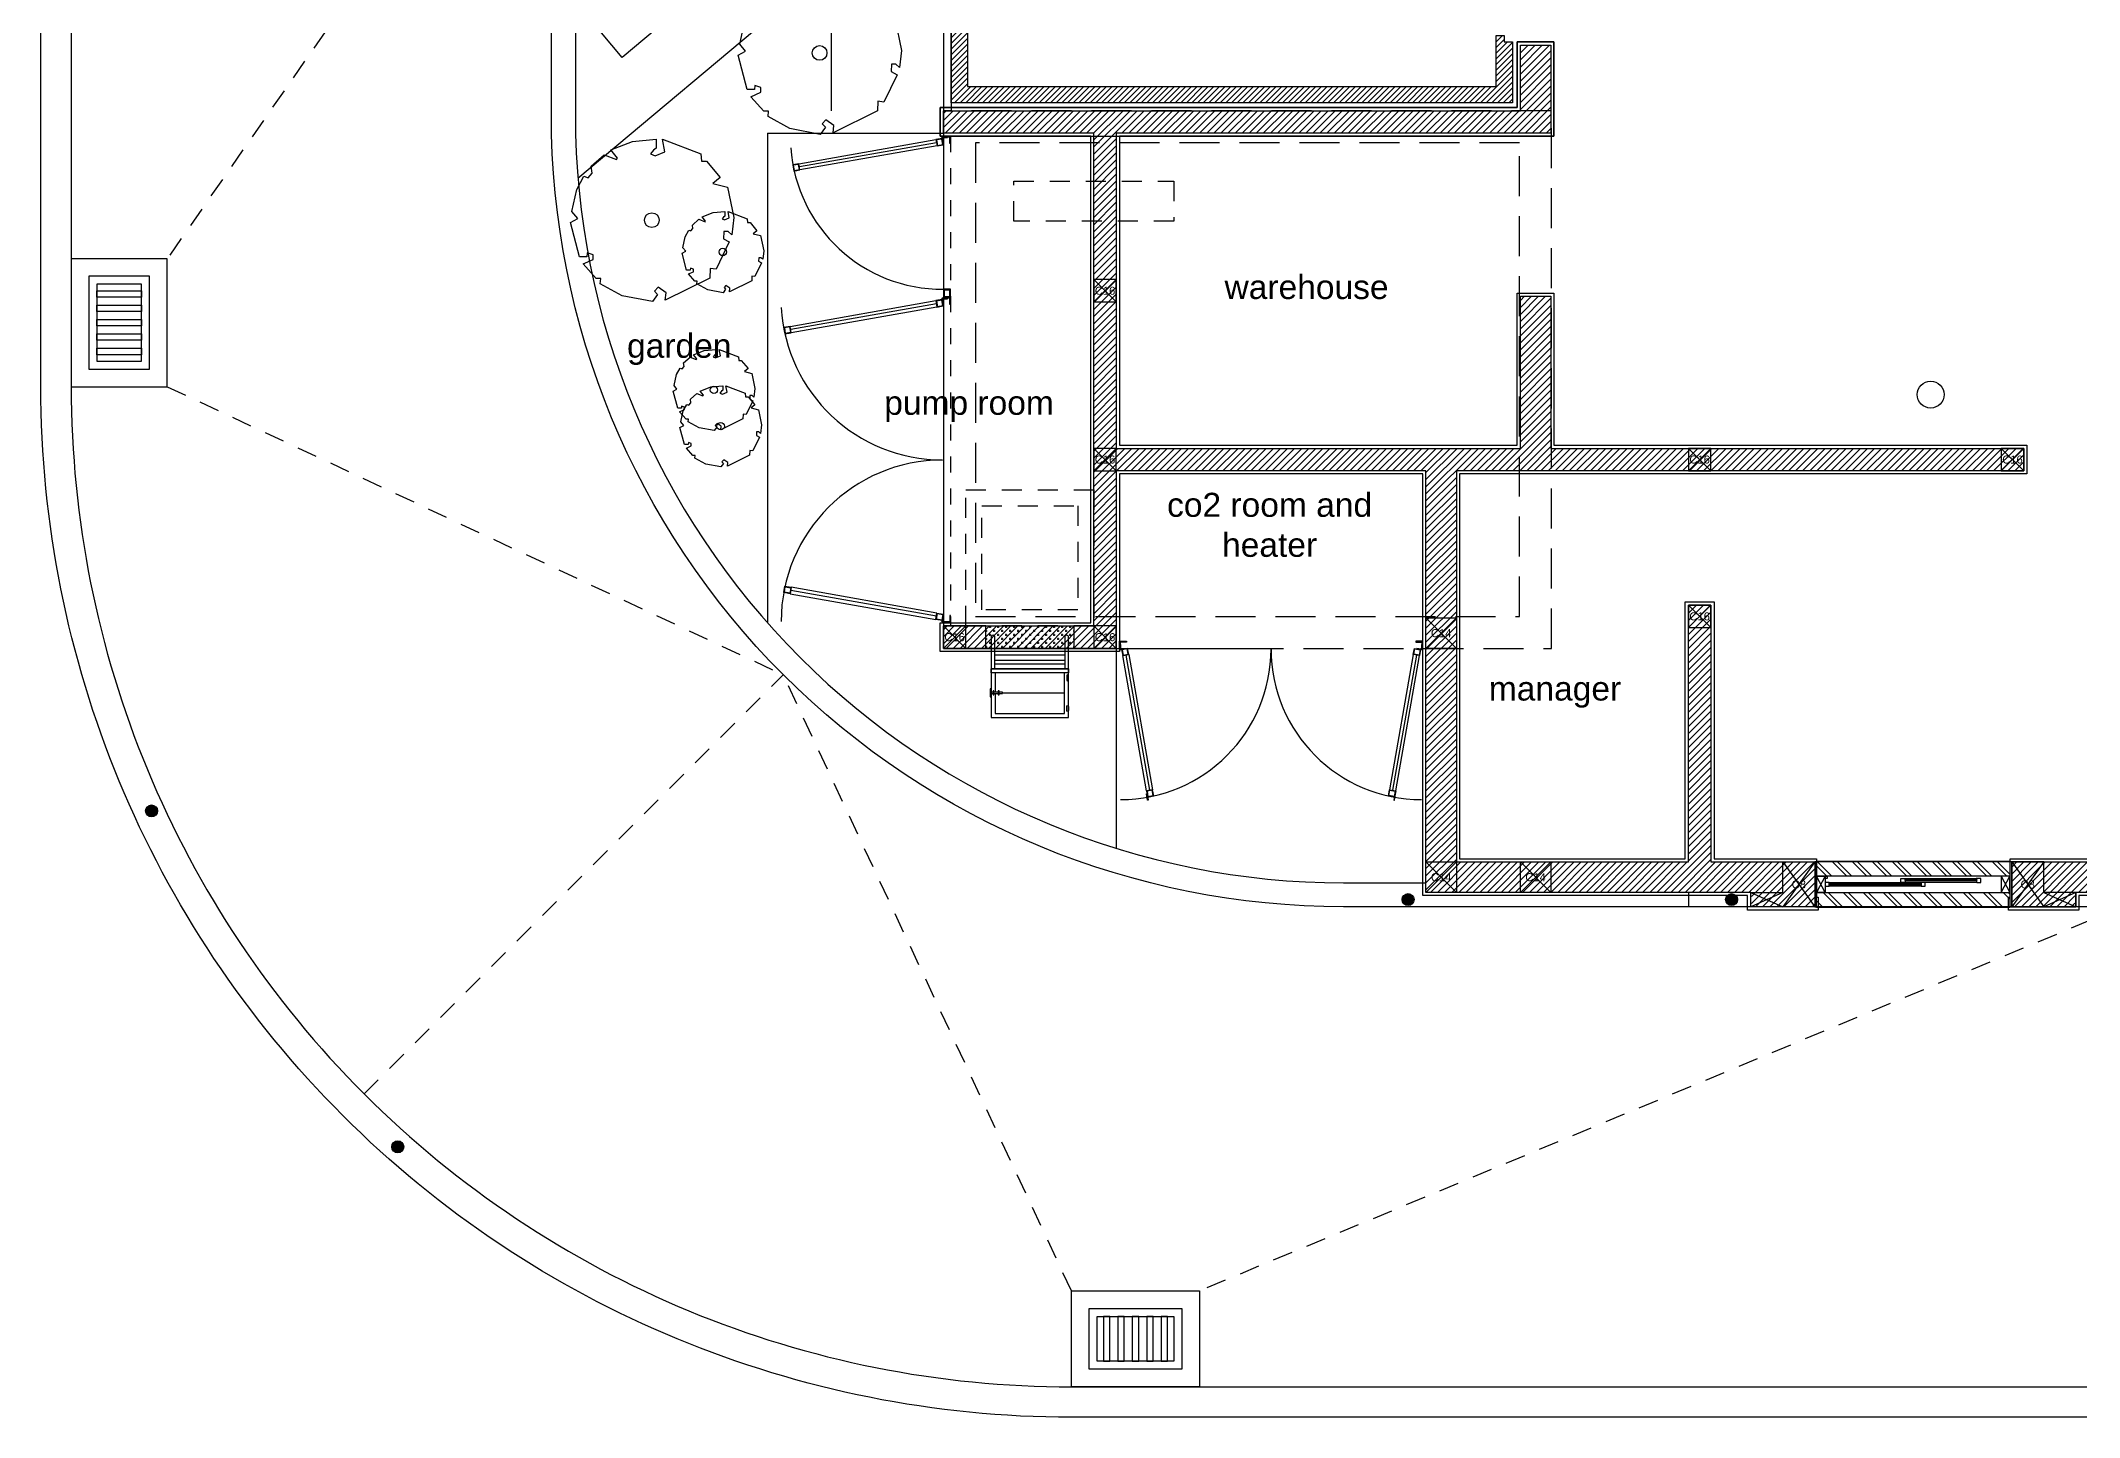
# Model space of a CAD drawing. Header units: metres. Extents: x 301.4 to 351.3, y 108.6 to 130.3.
# Drawn here: x 301.42 to 314.16, y 108.58 to 117.18 of the extents above; entities that cross this region are included whole.
import ezdxf
from ezdxf.enums import TextEntityAlignment as Align

# ---------------------------------------------------------------- set-up
doc = ezdxf.new("R2010")
doc.units = ezdxf.units.M
doc.header["$MEASUREMENT"] = 0
doc.linetypes.add('HIDDEN2', pattern=[0.1875, 0.125, -0.0625])
doc.layers.get('0').update_dxf_attribs({"color": 250, "linetype": 'CONTINUOUS', "lineweight": 25})
for name, color, linetype in [('AREA001T', 1, 'CONTINUOUS'), ('BASE0001', 1, 'CONTINUOUS'), ('BORD0000', 7, 'CONTINUOUS'), ('CAJA0000', 7, 'CONTINUOUS'), ('CELMADERA0001', 1, 'CONTINUOUS'), ('CIST008H', 8, 'HIDDEN2'), ('ESCA0001', 1, 'CONTINUOUS'), ('FRIO0003', 3, 'CONTINUOUS'), ('FRIO000F', 7, 'CONTINUOUS'), ('JARD0001', 1, 'CONTINUOUS'), ('MTAL0001', 1, 'CONTINUOUS'), ('MURO0001', 1, 'CONTINUOUS'), ('MURO000F', 7, 'CONTINUOUS'), ('PISO0001', 1, 'CONTINUOUS'), ('PISO001H', 1, 'HIDDEN2'), ('PROY0008H', 8, 'HIDDEN2'), ('PRTA0001', 1, 'CONTINUOUS'), ('RAC0008', 8, 'CONTINUOUS'), ('RETN0002', 2, 'CONTINUOUS'), ('TUBO003', 3, 'CONTINUOUS'), ('TUBO253F', 253, 'CONTINUOUS')]:
    doc.layers.add(name, color=color, linetype=linetype)
for name, color, linetype, plot in [('COLU__C5', 161, 'CONTINUOUS', False), ('COLU__C8', 161, 'CONTINUOUS', False), ('COLU_C14', 161, 'CONTINUOUS', False), ('COLU_C16', 161, 'CONTINUOUS', False), ('COLU_C18', 161, 'CONTINUOUS', False), ('LACAB_2CM252', 252, 'CONTINUOUS', False), ('TWER__NP', 161, 'CONTINUOUS', False)]:
    doc.layers.add(name, color=color, linetype=linetype, plot=plot)
doc.layers.add('MURO0004', color=4, linetype='CONTINUOUS', lineweight=30)
doc.styles.add('Arial', font='arial.ttf', dxfattribs={"height": 0.15875})

# ---------------------------------------------------------------- blocks, each defined once
blk = doc.blocks.new('Ae24i')
blk.add_lwpolyline([(0.362, -0.362), (0.084, -0.499), (0.089, -0.454), (0.039, -0.419), (0.016, -0.444), (0.036, -0.464), (0.004, -0.509), (-0.186, -0.472), (-0.322, -0.397), (-0.319, -0.364), (-0.349, -0.364), (-0.429, -0.274), (-0.367, -0.246), (-0.367, -0.216), (-0.404, -0.204), (-0.407, -0.229), (-0.452, -0.229), (-0.509, -0.014), (-0.462, 0.011), (-0.499, 0.054), (-0.469, 0.191), (-0.424, 0.274), (-0.397, 0.264), (-0.374, 0.294), (-0.379, 0.337), (-0.299, 0.409), (-0.221, 0.379), (-0.214, 0.387), (-0.256, 0.439), (-0.121, 0.492), (0.026, 0.507), (0.026, 0.449), (0.011, 0.437), (-0.009, 0.414), (0.021, 0.402), (0.081, 0.427), (0.066, 0.507), (0.306, 0.414), (0.311, 0.369), (0.342, 0.369), (0.427, 0.266), (0.382, 0.229), (0.472, 0.206), (0.512, 0.016), (0.499, -0.091), (0.477, -0.071), (0.449, -0.071), (0.447, -0.116), (0.484, -0.136), (0.402, -0.307), (0.364, -0.302)], close=True)
blk.add_circle((0, 0), 0.0459)
blk = doc.blocks.new('TAPAREP')
for points in [[(0.4, -0.3), (-0.4, -0.3), (-0.4, 0.3), (0.4, 0.3)], [(0.29, -0.19), (-0.29, -0.19), (-0.29, 0.19), (0.29, 0.19)], [(0.24, -0.14), (-0.24, -0.14), (-0.24, 0.14), (0.24, 0.14)]]:
    blk.add_lwpolyline(points, close=True)
at = {"ltscale": 0.5}
for points in [[(-0.2, -0.14), (-0.16, -0.14), (-0.16, 0.14), (-0.2, 0.14)], [(-0.11, -0.14), (-0.07, -0.14), (-0.07, 0.14), (-0.11, 0.14)], [(-0.02, -0.14), (0.02, -0.14), (0.02, 0.14), (-0.02, 0.14)], [(0.07, -0.14), (0.11, -0.14), (0.11, 0.14), (0.07, 0.14)], [(0.16, -0.14), (0.2, -0.14), (0.2, 0.14), (0.16, 0.14)]]:
    blk.add_lwpolyline(points, close=True, dxfattribs=at)
blk = doc.blocks.new('A$C49170746')
at = {"layer": 'COLU__C5'}
for points in [[(-2.427, -4.707, 0.95561), (-2.347, -4.787, -0.95561), (-2.268, -4.866, -1.022957)], [(-0.247, -4.707, 0.95561), (-0.167, -4.787, -0.95561), (-0.088, -4.866, -1.022957)]]:
    blk.add_lwpolyline(points, format="xyb", dxfattribs=at)
for centre in [(-2.347, -4.787), (-0.167, -4.787)]:
    blk.add_circle(centre, 0.112, dxfattribs=at)
at = {"layer": 'COLU_C16'}
blk.add_circle((-8.561, -2.189), 0.0841, dxfattribs=at)
at = {"layer": 'COLU_C18'}
for points in [[(-3.191, -0.238, 0.805072), (-3.092, -0.337, -0.914124)], [(-3.092, -0.337, -0.804881), (-2.993, -0.435, 0.897772)]]:
    blk.add_lwpolyline(points, format="xyb", dxfattribs=at)
blk.add_circle((-3.092, -0.337), 0.14, dxfattribs=at)
blk = doc.blocks.new('RACC')
at = {"layer": 'RAC0008'}
h = blk.add_hatch(dxfattribs=at)
h.set_pattern_fill('GEOL7', color=256, scale=0.25, style=0, pattern_type=2)
h.set_pattern_definition([(135, (0, -0.14), (-0.1250165, 1e-17), [0.25]), (135, (0.03125, -0.14), (-0.1250165, 1e-17), [0.25])])
h.paths.add_polyline_path([(1.207, -0.145), (1.207, -0.051), (1.154, -0.051), (0, -0.051), (0, -0.145)])
h.paths.add_polyline_path([(0, 0.145), (0, 0.051), (0.053, 0.051), (0.067, 0.051), (1.207, 0.051), (1.207, 0.145)])
for p, q in [((0.053, -0.051), (0, 0.051)), ((0.053, 0.051), (0, -0.051)), ((1.001, 0.012), (0.551, 0.012)), ((0.555, 0.037), (0.998, 0.037)), ((1.154, -0.051), (1.207, 0.051)), ((1.154, 0.051), (1.207, -0.051))]:
    blk.add_line(p, q, dxfattribs=at)
for points in [[(0, 0.145), (1.207, 0.145), (1.207, -0.145), (0, -0.145)], [(0, 0.051), (0, -0.051), (1.207, -0.051), (1.207, 0.051)], [(0, 0.051), (0.053, 0.051), (0.053, -0.051), (0, -0.051)], [(0.053, 0.051), (0.067, 0.051), (0.067, 0.037), (0.053, 0.037)], [(0.053, -0.012), (0.078, -0.012), (0.078, 0.012), (0.053, 0.012)], [(0.078, 0.012), (0.654, 0.012), (0.654, -0.012), (0.078, -0.012)], [(0.078, 0), (0.654, 0), (0.654, 0.006), (0.078, 0.006)], [(0.526, 0.037), (0.555, 0.037), (0.555, 0.031), (0.551, 0.031), (0.551, 0.025), (0.555, 0.025), (0.551, 0.012), (0.526, 0.012)], [(0.551, 0.025), (1.001, 0.025), (1.001, 0.031), (0.551, 0.031)], [(0.654, -0.012), (0.679, -0.012), (0.679, 0.012), (0.654, 0.012)], [(1.026, 0.037), (0.998, 0.037), (0.998, 0.031), (1.001, 0.031), (1.001, 0.025), (0.998, 0.025), (1.001, 0.012), (1.026, 0.012)], [(1.207, 0.051), (1.154, 0.051), (1.154, -0.051), (1.207, -0.051)]]:
    blk.add_lwpolyline(points, close=True, dxfattribs=at)
blk = doc.blocks.new('A$C29046E98')
at = {"layer": 'MTAL0001'}
h = blk.add_hatch(dxfattribs=at)
h.set_pattern_fill('CROSS', color=256, scale=0.1, style=0)
h.set_pattern_definition([(0, (-16.88, -17.155), (0.025, 0.025), [0.0125, -0.0375]), (90, (-16.87375, -17.16125), (-0.025, 0.025), [0.0125, -0.0375])])
h.paths.add_polyline_path([(0.633, 0.07, -1), (0.657, 0.07), (0.657, 0), (0.69, 0), (0.69, 0.14), (0.14, 0.14), (0.14, 0), (0.173, 0), (0.173, 0.07, -1), (0.197, 0.07), (0.197, 0), (0.633, 0)])
at = {"layer": 'ESCA0001'}
blk.add_line((0.243, -0.278), (0.632, -0.278), dxfattribs=at)
for points in [[(0.173, 0.07), (0.173, -0.128), (0.197, -0.128), (0.197, 0.07, 1)], [(0.633, 0.07), (0.633, -0.128), (0.657, -0.128), (0.657, 0.07, 1)], [(0.657, -0.171, 1), (0.645, -0.171), (0.645, -0.197, 1), (0.657, -0.197)], [(0.657, -0.389, -1), (0.645, -0.389), (0.645, -0.363, -1), (0.657, -0.363)]]:
    blk.add_lwpolyline(points, format="xyb", close=True, dxfattribs=at)
for points in [[(0.197, -0.018), (0.633, -0.018), (0.633, -0.043), (0.197, -0.043)], [(0.197, -0.073), (0.633, -0.073), (0.633, -0.098), (0.197, -0.098)], [(0.168, -0.303), (0.173, -0.303), (0.173, -0.253), (0.168, -0.253)], [(0.173, -0.433), (0.657, -0.433), (0.657, -0.128), (0.173, -0.128)], [(0.173, -0.128), (0.657, -0.128), (0.657, -0.153), (0.173, -0.153)], [(0.185, -0.29), (0.19, -0.29), (0.19, -0.265), (0.185, -0.265)], [(0.218, -0.29), (0.223, -0.29), (0.223, -0.265), (0.218, -0.265)]]:
    blk.add_lwpolyline(points, close=True, dxfattribs=at)
for points in [[(0.198, -0.283), (0.198, -0.408), (0.632, -0.408), (0.632, -0.153), (0.198, -0.153), (0.198, -0.273)], [(0.185, -0.273), (0.173, -0.273), (0.173, -0.283), (0.185, -0.283)], [(0.218, -0.273), (0.19, -0.273)], [(0.19, -0.283), (0.218, -0.283)], [(0.223, -0.283), (0.243, -0.283), (0.243, -0.273), (0.223, -0.273)]]:
    blk.add_lwpolyline(points, dxfattribs=at)
at = {"layer": 'MURO0001'}
blk.add_lwpolyline([(0.14, 0.14), (0.69, 0.14), (0.69, 0), (0.14, 0)], close=True, dxfattribs=at)

msp = doc.modelspace()

# ---------------------------------------------------------------- hatches: boundary and pattern name
at = {"layer": 'FRIO000F'}
h = msp.add_hatch(dxfattribs=at)
h.set_pattern_fill('ANSI31', color=256, scale=0.2, angle=360, style=0)
h.set_pattern_definition([(45, (292.644584, 96.230256), (-0.01767767, 0.01767767), [])])
h.paths.add_polyline_path([(310.513, 117.214), (310.564, 117.214), (310.564, 117.176), (310.615, 117.176), (310.615, 116.795), (307.109, 116.795), (307.109, 123.806), (308.735, 123.806), (308.735, 123.755), (308.773, 123.755), (308.773, 123.704), (307.211, 123.704), (307.211, 119.538), (308.7, 119.538), (308.7, 119.488), (308.738, 119.488), (308.738, 119.437), (307.211, 119.437), (307.211, 116.897), (310.513, 116.897)])
at = {"layer": 'MURO000F'}
h = msp.add_hatch(dxfattribs=at)
h.set_pattern_fill('ANSI31', color=256, scale=0.25, angle=360, style=0)
h.set_pattern_definition([(45, (386.31999, 90.540256), (-0.022097087, 0.022097087), [])])
edge = h.paths.add_edge_path()
edge.add_line((310.855, 115.585), (310.665, 115.585))
edge.add_line((310.665, 115.585), (310.665, 114.652))
edge.add_arc((310.648, 114.652), 0.0171, 270, 360, ccw=False)
edge.add_line((310.648, 114.635), (308.14, 114.635))
edge.add_line((308.14, 114.635), (308.14, 116.605))
edge.add_line((308.14, 116.605), (310.855, 116.605))
edge.add_line((310.855, 116.605), (310.855, 117.155))
edge.add_line((310.855, 117.155), (310.665, 117.155))
edge.add_line((310.665, 117.155), (310.665, 116.745))
edge.add_line((310.665, 116.745), (307.06, 116.745))
edge.add_line((307.06, 116.745), (307.06, 116.605))
edge.add_line((307.06, 116.605), (308, 116.605))
edge.add_line((308, 116.605), (308, 113.525))
edge.add_line((308, 113.525), (307.06, 113.525))
edge.add_line((307.06, 113.525), (307.06, 113.385))
edge.add_line((307.06, 113.385), (308.14, 113.385))
edge.add_line((308.14, 113.385), (308.14, 114.495))
edge.add_line((308.14, 114.495), (310.075, 114.495))
edge.add_line((310.075, 114.495), (310.075, 111.86))
edge.add_line((310.075, 111.86), (311.715, 111.86))
edge.add_line((311.715, 111.86), (312.11, 111.86))
edge.add_line((312.11, 111.86), (312.11, 111.77))
edge.add_line((312.11, 111.77), (312.505, 111.77))
edge.add_line((312.505, 111.77), (312.505, 112.05))
edge.add_line((312.505, 112.05), (311.855, 112.05))
edge.add_line((311.855, 112.05), (311.855, 113.655))
edge.add_line((311.855, 113.655), (311.715, 113.655))
edge.add_line((311.715, 113.655), (311.715, 112.05))
edge.add_line((311.715, 112.05), (310.265, 112.05))
edge.add_line((310.265, 112.05), (310.265, 114.495))
edge.add_line((310.265, 114.495), (313.81, 114.495))
edge.add_line((313.81, 114.495), (313.81, 114.635))
edge.add_line((313.81, 114.635), (310.872, 114.635))
edge.add_arc((310.872, 114.652), 0.0171, 540, 630, ccw=False)
edge.add_line((310.855, 114.652), (310.855, 115.585))
h = msp.add_hatch(dxfattribs=at)
h.set_pattern_fill('ANSI31', color=256, scale=0.25, angle=360, style=0)
h.set_pattern_definition([(45, (292.644584, 96.230256), (-0.022097087, 0.022097087), [])])
h.paths.add_polyline_path([(323.505, 111.77), (323.105, 111.77), (323.105, 111.86), (314.13, 111.86), (314.13, 111.77), (313.735, 111.77), (313.735, 112.05), (323.505, 112.05)])
at = {"layer": 'TUBO253F'}
for points in [[(302.074, 112.369, 1), (302.149, 112.369, 1)], [(310, 111.815, 1), (309.925, 111.815, 1)], [(312.022, 111.815, 1), (311.947, 111.815, 1)], [(303.612, 110.27, 1), (303.687, 110.27, 1)]]:
    msp.add_hatch(color=256, dxfattribs=at).paths.add_polyline_path(points)

# ---------------------------------------------------------------- linework, layer by layer
at = {"layer": 'BASE0001'}
for p, q in [((304.776, 116.324), (307.06, 118.24)), ((308.14, 113.385), (308.14, 112.135))]:
    msp.add_line(p, q, dxfattribs=at)
msp.add_lwpolyline([(306.328, 118.67), (306.585, 118.364), (305.053, 117.078), (304.795, 117.385)], close=True, dxfattribs=at)
at = {"layer": 'BORD0000'}
msp.add_lwpolyline([(329.695, 126.62), (309.56, 126.62), (309.56, 126.62, 0.09222), (307.834, 126.299, -0.215478), (308.665, 124.46), (308.665, 123.86), (308.515, 123.86), (308.515, 124.46, 0.224093), (307.677, 126.236, 0.300519), (304.76, 121.82), (304.76, 116.72, 0.414214), (309.56, 111.92), (310.075, 111.92)], format="xyb", dxfattribs=at)
msp.add_lwpolyline([(311.715, 111.86), (311.715, 111.77)], dxfattribs=at)
at = {"layer": 'CELMADERA0001'}
for p, q in [((306.359, 124.556), (306.359, 116.745)), ((307.109, 123.806), (307.109, 116.745))]:
    msp.add_line(p, q, dxfattribs=at)
at = {"layer": 'CIST008H', "color": 1, "ltscale": 0.5}
msp.add_line((307.105, 116.585), (307.105, 113.525), dxfattribs=at)
at = {"layer": 'CIST008H', "ltscale": 2}
for points in [[(307.06, 113.385), (310.86, 113.385), (310.86, 116.745), (307.06, 116.745)], [(307.26, 113.585), (310.66, 113.585), (310.66, 116.545), (307.26, 116.545)]]:
    msp.add_lwpolyline(points, close=True, dxfattribs=at)
at = {"layer": 'CIST008H', "color": 1}
for points in [[(307.2, 114.375), (308, 114.375), (308, 113.525), (307.2, 113.525)], [(307.3, 114.275), (307.9, 114.275), (307.9, 113.625), (307.3, 113.625)]]:
    msp.add_lwpolyline(points, close=True, dxfattribs=at)
at = {"layer": 'COLU__C8'}
for p, q in [((312.505, 112.05), (312.305, 111.77)), ((312.305, 112.05), (312.505, 111.77)), ((313.735, 112.05), (313.935, 111.77)), ((313.935, 112.05), (313.735, 111.77)), ((312.105, 111.86), (312.305, 111.77)), ((312.305, 111.86), (312.105, 111.77)), ((314.135, 111.86), (313.935, 111.77)), ((313.935, 111.86), (314.135, 111.77))]:
    msp.add_line(p, q, dxfattribs=at)
for points in [[(312.305, 112.05), (312.505, 112.05), (312.505, 111.77), (312.105, 111.77), (312.105, 111.86), (312.305, 111.86)], [(313.935, 112.05), (313.735, 112.05), (313.735, 111.77), (314.135, 111.77), (314.135, 111.86), (313.935, 111.86)]]:
    msp.add_lwpolyline(points, close=True, dxfattribs=at)
at = {"layer": 'COLU_C14'}
for p, q in [((310.075, 113.575), (310.265, 113.385)), ((310.265, 113.575), (310.075, 113.385)), ((310.075, 112.05), (310.265, 111.86)), ((310.265, 112.05), (310.075, 111.86)), ((310.665, 112.05), (310.855, 111.86)), ((310.855, 112.05), (310.665, 111.86))]:
    msp.add_line(p, q, dxfattribs=at)
for points in [[(310.265, 113.385), (310.075, 113.385), (310.075, 113.575), (310.265, 113.575)], [(310.265, 111.86), (310.075, 111.86), (310.075, 112.05), (310.265, 112.05)], [(310.855, 111.86), (310.665, 111.86), (310.665, 112.05), (310.855, 112.05)]]:
    msp.add_lwpolyline(points, close=True, dxfattribs=at)
at = {"layer": 'COLU_C16'}
for p, q in [((308.14, 115.69), (308, 115.55)), ((308, 115.69), (308.14, 115.55)), ((308.14, 114.635), (308, 114.495)), ((308, 114.635), (308.14, 114.495)), ((311.855, 114.635), (311.715, 114.495)), ((311.715, 114.635), (311.855, 114.495)), ((313.81, 114.635), (313.67, 114.495)), ((313.67, 114.635), (313.81, 114.495)), ((311.855, 113.655), (311.715, 113.515)), ((311.715, 113.655), (311.855, 113.515)), ((307.2, 113.525), (307.06, 113.385)), ((307.06, 113.525), (307.2, 113.385)), ((308.14, 113.525), (308, 113.385)), ((308, 113.525), (308.14, 113.385))]:
    msp.add_line(p, q, dxfattribs=at)
for points in [[(308.14, 115.69), (308, 115.69), (308, 115.55), (308.14, 115.55)], [(308.14, 114.635), (308, 114.635), (308, 114.495), (308.14, 114.495)], [(311.855, 114.635), (311.715, 114.635), (311.715, 114.495), (311.855, 114.495)], [(313.81, 114.635), (313.67, 114.635), (313.67, 114.495), (313.81, 114.495)], [(311.855, 113.655), (311.715, 113.655), (311.715, 113.515), (311.855, 113.515)], [(307.2, 113.525), (307.06, 113.525), (307.06, 113.385), (307.2, 113.385)], [(308.14, 113.525), (308, 113.525), (308, 113.385), (308.14, 113.385)]]:
    msp.add_lwpolyline(points, close=True, dxfattribs=at)
at = {"layer": 'FRIO0003'}
msp.add_lwpolyline([(310.513, 117.214), (310.564, 117.214), (310.564, 117.176), (310.615, 117.176), (310.615, 116.795), (307.109, 116.795), (307.109, 123.806), (308.735, 123.806), (308.735, 123.755), (308.773, 123.755), (308.773, 123.704), (307.211, 123.704), (307.211, 119.538), (308.7, 119.538), (308.7, 119.488), (308.738, 119.488), (308.738, 119.437), (307.211, 119.437), (307.211, 116.897), (310.513, 116.897)], close=True, dxfattribs=at)
at = {"layer": 'LACAB_2CM252'}
msp.add_lwpolyline([(310.875, 116.585), (310.875, 117.175), (310.645, 117.175), (310.645, 116.765), (307.04, 116.765), (307.04, 116.585)], close=True, dxfattribs=at)
for points in [[(312.525, 111.75), (312.085, 111.75), (312.085, 111.84), (311.715, 111.84), (310.055, 111.84), (310.055, 114.475), (308.16, 114.475), (308.16, 113.365), (307.04, 113.365), (307.04, 113.545), (307.98, 113.545), (307.98, 116.585), (307.04, 116.585), (307.04, 116.765), (310.645, 116.765), (310.645, 117.175), (310.875, 117.175), (310.875, 116.585), (308.16, 116.585), (308.16, 114.655), (310.645, 114.655), (310.645, 115.605), (310.875, 115.605), (310.875, 114.655), (313.83, 114.655), (313.83, 114.475), (310.285, 114.475), (310.285, 112.07), (311.695, 112.07), (311.695, 113.675), (311.875, 113.675), (311.875, 112.07), (312.515, 112.07), (312.515, 111.83), (312.525, 111.83), (312.525, 111.75)], [(313.725, 111.83), (313.725, 112.07), (323.515, 112.07), (323.515, 111.75), (323.085, 111.75), (323.085, 111.84), (314.155, 111.84), (314.155, 111.75), (313.715, 111.75), (313.715, 111.83), (313.725, 111.83), (313.725, 112.07)]]:
    msp.add_lwpolyline(points, dxfattribs=at)
at = {"layer": 'MURO0001'}
msp.add_lwpolyline([(312.505, 112.05), (312.505, 111.77), (313.735, 111.77), (313.735, 112.05)], close=True, dxfattribs=at)
at = {"layer": 'MURO0004'}
for points in [[(308.14, 114.495), (308.14, 113.385), (308.14, 113.385), (308.14, 113.385), (307.06, 113.385), (307.06, 113.525), (308, 113.525), (308, 116.605), (308, 116.605), (307.06, 116.605), (307.06, 116.745), (310.665, 116.745), (310.665, 117.155), (310.855, 117.155), (310.855, 116.605), (308.14, 116.605), (308.14, 114.635), (310.665, 114.635), (310.665, 115.585), (310.855, 115.585), (310.855, 114.635), (313.81, 114.635), (313.81, 114.495), (310.265, 114.495), (310.265, 112.05), (311.715, 112.05), (311.715, 113.655), (311.855, 113.655), (311.855, 112.05), (312.505, 112.05), (312.505, 111.77), (312.105, 111.77), (312.105, 111.86), (311.715, 111.86), (311.715, 111.86), (310.075, 111.86), (310.075, 114.495)], [(323.505, 111.77), (323.105, 111.77), (323.105, 111.86), (314.135, 111.86), (314.135, 111.77), (313.735, 111.77), (313.735, 112.05), (323.505, 112.05)]]:
    msp.add_lwpolyline(points, close=True, dxfattribs=at)
at = {"layer": 'PISO0001'}
for p, q in [((305.96, 116.605), (305.96, 113.545)), ((307.06, 116.605), (307.06, 113.525)), ((307.2, 113.385), (309.08, 113.385))]:
    msp.add_line(p, q, dxfattribs=at)
msp.add_lwpolyline([(331.845, 126.77), (331.845, 126.77), (341.92, 126.77, -0.414214), (344.92, 123.77), (344.92, 114.77, -0.414214), (341.92, 111.77), (309.56, 111.77, -0.414214), (304.61, 116.72), (304.61, 121.82, -0.414214), (309.56, 126.77), (329.545, 126.77), (329.545, 129.77), (331.845, 129.77)], format="xyb", close=True, dxfattribs=at)
for points in [[(310.665, 123.86), (307.06, 123.86), (307.06, 116.745)], [(305.96, 116.605), (307.06, 116.605)]]:
    msp.add_lwpolyline(points, dxfattribs=at)
at = {"layer": 'PISO001H'}
for p, q in [((304.61, 119.27), (302.21, 115.82)), ((302.21, 115.02), (306.059, 113.22)), ((303.44, 110.601), (306.059, 113.22)), ((307.86, 109.37), (306.059, 113.22)), ((314.43, 111.77), (308.66, 109.37))]:
    msp.add_line(p, q, dxfattribs=at)
at = {"layer": 'PROY0008H', "color": 1}
msp.add_lwpolyline([(308.5, 116.304), (308.5, 116.054), (307.5, 116.054), (307.5, 116.304)], close=True, dxfattribs=at)
at = {"layer": 'PRTA0001'}
for p, q in [((307.016, 116.562), (307.013, 116.565)), ((307.05, 116.568), (307.052, 116.572)), ((307.016, 116.545), (306.16, 116.394)), ((307.022, 116.528), (307.02, 116.525)), ((307.056, 116.534), (307.059, 116.532)), ((307.016, 115.538), (306.106, 115.377)), ((307.016, 113.586), (306.106, 113.746)), ((308.199, 113.343), (308.348, 112.498)), ((310.015, 113.343), (309.866, 112.498))]:
    msp.add_line(p, q, dxfattribs=at)
for points in [[(307.02, 116.526), (306.163, 116.375), (306.156, 116.413), (307.013, 116.564)], [(307.013, 116.565), (307.02, 116.525), (307.059, 116.532), (307.052, 116.572)], [(307.016, 116.562), (307.022, 116.528), (307.056, 116.534), (307.05, 116.568)], [(307.055, 116.572), (307.052, 116.572), (307.057, 116.547), (307.06, 116.547)], [(307.1, 116.54), (307.1, 116.58), (307.06, 116.58), (307.06, 116.585), (307.105, 116.585), (307.105, 116.54)], [(307.06, 116.58), (307.06, 116.577), (307.085, 116.577), (307.085, 116.58)], [(306.119, 116.406), (306.125, 116.368), (306.163, 116.375), (306.156, 116.413)], [(306.122, 116.404), (306.128, 116.372), (306.16, 116.377), (306.154, 116.409)], [(307.019, 115.518), (306.109, 115.357), (306.102, 115.397), (307.012, 115.558)], [(307.012, 115.558), (307.019, 115.518), (307.059, 115.525), (307.052, 115.565)], [(307.016, 115.555), (307.022, 115.521), (307.056, 115.527), (307.05, 115.561)], [(307.055, 115.565), (307.052, 115.565), (307.057, 115.54), (307.06, 115.54)], [(307.06, 115.579), (307.105, 115.579), (307.105, 115.629), (307.06, 115.629)], [(307.1, 115.533), (307.1, 115.574), (307.06, 115.574), (307.06, 115.579), (307.105, 115.579), (307.105, 115.533)], [(307.06, 115.574), (307.06, 115.57), (307.085, 115.57), (307.085, 115.574)], [(307.064, 115.583), (307.1, 115.583), (307.1, 115.624), (307.064, 115.624)], [(306.062, 115.39), (306.069, 115.35), (306.109, 115.357), (306.102, 115.397)], [(306.066, 115.388), (306.072, 115.354), (306.106, 115.36), (306.1, 115.394)], [(306.062, 113.734), (306.069, 113.774), (306.109, 113.767), (306.102, 113.726)], [(306.066, 113.736), (306.072, 113.77), (306.106, 113.764), (306.1, 113.73)], [(307.019, 113.606), (306.109, 113.767), (306.102, 113.726), (307.012, 113.566)], [(307.012, 113.566), (307.019, 113.606), (307.059, 113.599), (307.052, 113.559)], [(307.016, 113.568), (307.022, 113.603), (307.056, 113.596), (307.05, 113.562)], [(307.055, 113.558), (307.052, 113.559), (307.057, 113.584), (307.06, 113.583)], [(307.1, 113.591), (307.1, 113.55), (307.06, 113.55), (307.06, 113.545), (307.105, 113.545), (307.105, 113.591)], [(307.06, 113.55), (307.06, 113.553), (307.085, 113.553), (307.085, 113.55)], [(308.204, 113.424), (308.164, 113.424), (308.164, 113.385), (308.16, 113.385), (308.16, 113.429), (308.204, 113.429)], [(308.167, 113.385), (308.164, 113.385), (308.164, 113.41), (308.167, 113.41)], [(308.173, 113.378), (308.172, 113.381), (308.196, 113.385), (308.197, 113.383)], [(308.18, 113.34), (308.218, 113.347), (308.211, 113.385), (308.173, 113.378)], [(308.182, 113.343), (308.215, 113.349), (308.209, 113.382), (308.176, 113.376)], [(310.035, 113.34), (309.996, 113.347), (310.003, 113.385), (310.041, 113.378)], [(310.032, 113.343), (310, 113.349), (310.005, 113.382), (310.038, 113.376)], [(310.011, 113.424), (310.05, 113.424), (310.05, 113.385), (310.055, 113.385), (310.055, 113.429), (310.011, 113.429)], [(310.041, 113.378), (310.042, 113.381), (310.018, 113.385), (310.017, 113.383)], [(310.047, 113.385), (310.05, 113.385), (310.05, 113.41), (310.047, 113.41)], [(308.218, 113.347), (308.367, 112.501), (308.329, 112.494), (308.18, 113.34)], [(309.996, 113.347), (309.847, 112.501), (309.886, 112.494), (310.035, 113.34)], [(308.335, 112.456), (308.374, 112.463), (308.367, 112.501), (308.329, 112.494)], [(308.339, 112.437), (308.336, 112.436), (308.329, 112.475), (308.332, 112.475)], [(308.338, 112.459), (308.37, 112.465), (308.365, 112.498), (308.332, 112.492)], [(309.879, 112.456), (309.84, 112.463), (309.847, 112.501), (309.886, 112.494)], [(309.876, 112.459), (309.844, 112.465), (309.849, 112.498), (309.882, 112.492)], [(309.875, 112.437), (309.878, 112.436), (309.885, 112.475), (309.882, 112.475)]]:
    msp.add_lwpolyline(points, close=True, dxfattribs=at)
for centre, radius in [((307.055, 116.577), 0.00504), ((307.055, 115.57), 0.00508), ((307.055, 113.553), 0.00508), ((308.167, 113.38), 0.00488), ((310.047, 113.38), 0.00488)]:
    msp.add_circle(centre, radius, dxfattribs=at)
for centre, radius, start, end in [((307.053, 116.578), 0.949, 183.9443, 270.4113), ((307.056, 115.573), 1.011, 183.2626, 269.9354), ((307.055, 113.553), 1.009, 90, 180), ((308.167, 113.38), 0.94, 270, 0), ((310.047, 113.38), 0.94, 180, 270)]:
    msp.add_arc(centre, radius, start, end, dxfattribs=at)
at = {"layer": 'RETN0002'}
msp.add_lwpolyline([(324.9, 108.77), (324.9, 108.58), (307.86, 108.58, -0.414214), (301.42, 115.02), (301.42, 123.52, -0.414214), (307.86, 129.96), (329.695, 129.96), (329.695, 129.77), (307.86, 129.77, 0.414214), (301.61, 123.52), (301.61, 115.02, 0.414214), (307.86, 108.77), (324.9, 108.77)], format="xyb", dxfattribs=at)
at = {"layer": 'TUBO003'}
for centre in [(302.112, 112.369), (309.963, 111.815), (311.985, 111.815), (303.65, 110.27)]:
    msp.add_circle(centre, 0.0375, dxfattribs=at)
at = {"layer": 'TWER__NP'}
msp.add_lwpolyline([(313.12, 111.77), (309.56, 111.77, -0.414214), (304.61, 116.72), (304.61, 120.585)], format="xyb", dxfattribs=at)

# ---------------------------------------------------------------- block references
at = {"layer": 'CAJA0000', "xscale": -1, "rotation": 269.9999999999967}
msp.add_blockref('TAPAREP', (301.91, 115.42), dxfattribs=at)
at = {"layer": 'CAJA0000'}
msp.add_blockref('TAPAREP', (308.26, 109.07), dxfattribs=at)
at = {"layer": 'ESCA0001'}
msp.add_blockref('A$C29046E98', (307.185, 113.385), dxfattribs=at)
at = {"layer": 'JARD0001'}
for p in [(306.286, 117.106), (305.238, 116.061)]:
    msp.add_blockref('Ae24i', p, dxfattribs=at)
at = {"layer": 'JARD0001', "xscale": 0.5, "yscale": 0.5, "zscale": 0.5}
for p in [(305.681, 115.862), (305.626, 115), (305.668, 114.773)]:
    msp.add_blockref('Ae24i', p, dxfattribs=at)
at = {"layer": 'MURO0004'}
msp.add_blockref('A$C49170746', (321.79, 117.16), dxfattribs=at)
at = {"layer": 'RAC0008'}
msp.add_blockref('RACC', (312.516, 111.91), dxfattribs=at)

# ---------------------------------------------------------------- texts
at = {"layer": 'AREA001T', "style": 'Arial'}
for s, p in [('garden', (305.083, 115.201)), ('manager', (310.468, 113.059))]:
    msp.add_text(s, height=0.15, rotation=360, dxfattribs=at).set_placement(p)
at = {"layer": 'AREA001T', "char_height": 0.15, "width": 1.61393, "attachment_point": 5, "style": 'Arial'}
for s, insert in [('warehouse', (309.329, 115.642)), ('{\\fArial|b0|i0|c238|p34;pump room}', (307.22, 114.897)), ('{\\fArial|b0|i0|c238|p34;co2 room and heater}', (309.098, 114.156))]:
    msp.add_mtext(s, dxfattribs=dict(at, insert=insert))
at = {"layer": 'COLU__C8', "style": 'Arial'}
for p in [(312.405, 111.91), (313.835, 111.91)]:
    msp.add_text('C8', height=0.05, rotation=360, dxfattribs=at).set_placement(p, align=Align.MIDDLE_CENTER)
at = {"layer": 'COLU_C14', "style": 'Arial'}
for p in [(310.17, 113.48), (310.17, 111.955), (310.76, 111.955)]:
    msp.add_text('C14', height=0.05, rotation=360, dxfattribs=at).set_placement(p, align=Align.MIDDLE_CENTER)
at = {"layer": 'COLU_C16', "style": 'Arial'}
for p in [(308.07, 115.62), (308.07, 114.565), (311.785, 114.565), (313.74, 114.565), (311.785, 113.585), (307.13, 113.455), (308.07, 113.455)]:
    msp.add_text('C16', height=0.05, rotation=360, dxfattribs=at).set_placement(p, align=Align.MIDDLE_CENTER)

doc.saveas('drawing.dxf')
